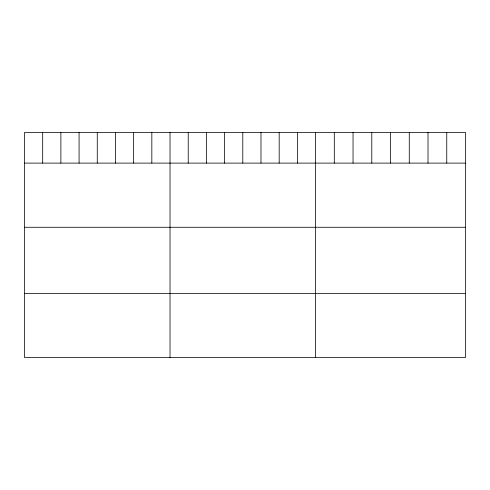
<?xml version="1.0" encoding="UTF-8"?>
<svg xmlns="http://www.w3.org/2000/svg" width="490" height="490" viewBox="0 0 490 490"><rect width="100%" height="100%" fill="white"/><g stroke="black" fill="none" stroke-linecap="round" stroke-linejoin="round"><path stroke-width="0.73" d="M465.5 163.109L465.5 357.547L24.5 357.547L24.5 132.453L465.5 132.453L465.5 163.109L24.5 163.109M24.5 227.268L465.5 227.268M24.5 293.381L465.5 293.381M446.757 132.453L446.757 163.109M428.015 132.453L428.015 163.109M409.273 132.453L409.273 163.109M390.53 132.453L390.53 163.109M371.788 132.453L371.788 163.109M353.045 132.453L353.045 163.109M334.303 132.453L334.303 163.109M315.56 132.453L315.56 357.547M297.369 132.453L297.369 163.109M279.178 132.453L279.178 163.109M260.986 132.453L260.986 163.109M242.795 132.453L242.795 163.109M224.604 132.453L224.604 163.109M206.413 132.453L206.413 163.109M188.221 132.453L188.221 163.109M170.03 132.453L170.03 357.547M151.839 132.453L151.839 163.109M133.648 132.453L133.648 163.109M115.456 132.453L115.456 163.109M97.265 132.453L97.265 163.109M79.074 132.453L79.074 163.109M60.883 132.453L60.883 163.109M42.691 132.453L42.691 163.109"/></g></svg>
